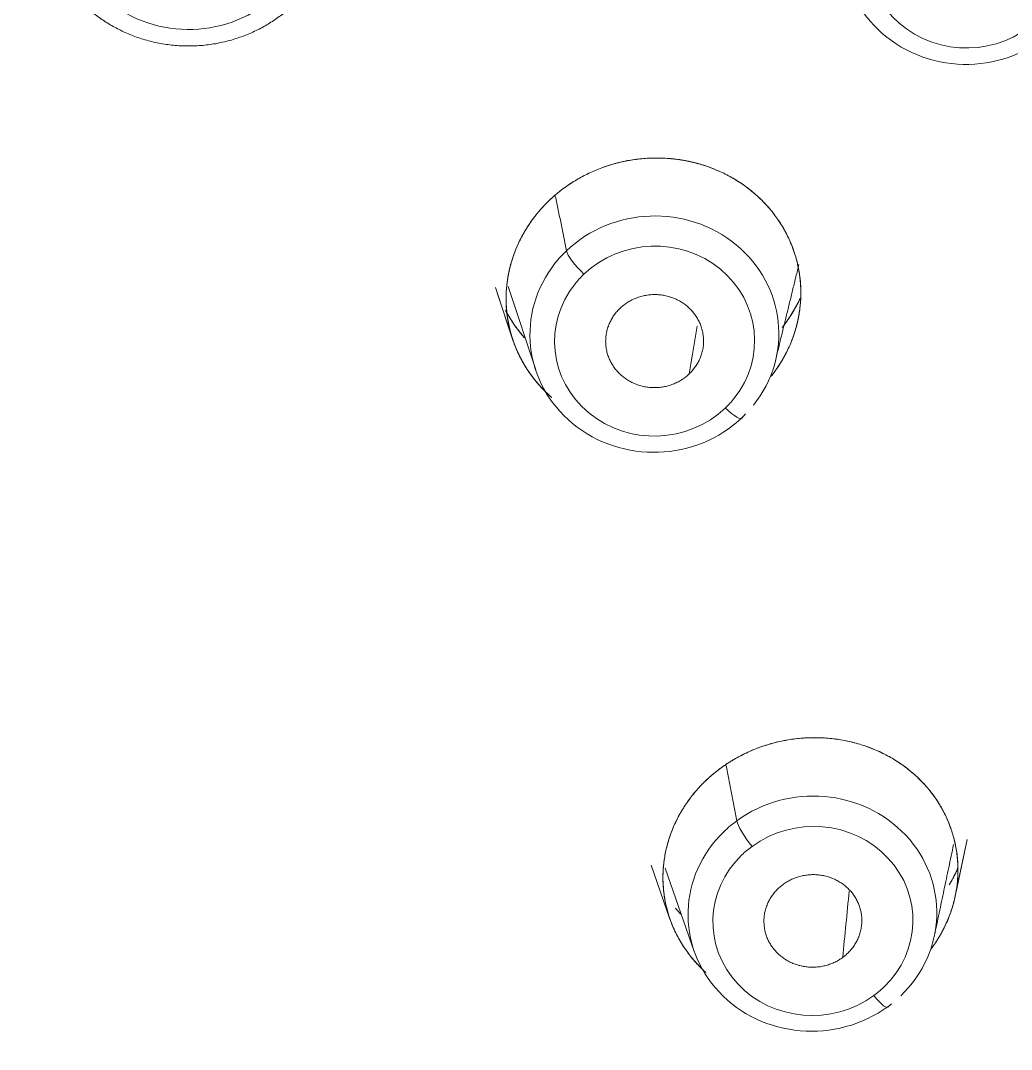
# Model space of a CAD drawing. Extents: x 5217 to 6345, y 0 to 827.
# Drawn here: x 5766.5 to 5778.64, y 468.16 to 480.77 of the extents above; entities that cross this region are included whole.
import ezdxf

# ---------------------------------------------------------------- set-up
doc = ezdxf.new("R2010")
doc.units = 0
doc.header["$LTSCALE"] = 30
doc.header["$MEASUREMENT"] = 0
doc.layers.add('1', color=7, linetype='CONTINUOUS')

msp = doc.modelspace()

# ---------------------------------------------------------------- linework, layer by layer
at = {"layer": '1', "color": 7, "linetype": 'Continuous', "lineweight": 18}
for p, q in [((5772.317, 477.5), (5772.535, 476.841)), ((5772.472, 477.51), (5772.809, 476.489)), ((5772.339, 477.435), (5772.526, 476.867)), ((5777.949, 470.044), (5778.094, 470.736)), ((5777.96, 470.095), (5778.094, 470.736)), ((5774.223, 470.423), (5774.454, 469.762)), ((5774.223, 470.423), (5774.454, 469.762)), ((5774.395, 470.386), (5774.752, 469.366))]:
    msp.add_line(p, q, dxfattribs=at)
for centre, major_axis, ratio, start_param, end_param in [((5757.244, 496.519), (-59.628, 0), 0.953717, 1.612136, 3.141593), ((5757.244, 496.519), (-59.628, 0), 0.953717, 1.612136, 3.132683), ((5778.088, 481.681), (-1.522, -0.074), 0.950948, 5.848546, 8.85463), ((5774.263, 476.927), (-1.523, -0.06), 0.949861, 2.454126, 5.46021), ((5774.263, 476.927), (-1.523, -0.06), 0.949861, 5.595719, 8.601803), ((5776.199, 469.828), (1.521, 0.099), 0.94481, 5.440821, 8.446864), ((5776.199, 469.828), (-1.521, -0.099), 0.94481, 5.440821, 8.446864)]:
    msp.add_ellipse(centre, major_axis=major_axis, ratio=ratio, start_param=start_param, end_param=end_param, dxfattribs=at)
at = {"layer": '1', "color": 7, "linetype": 'Continuous', "lineweight": 13}
for centre, major_axis, ratio, start_param, end_param in [((5768.558, 482.114), (-1.525, 0), 0.953717, 5.633913, 8.63938), ((5778.092, 481.597), (-1.223, -0.06), 0.950948, 5.848546, 8.85463), ((5774.266, 476.842), (-1.224, -0.048), 0.949861, 2.454126, 5.46021), ((5774.263, 476.927), (-1.523, -0.06), 0.949861, 5.46021, 5.595719), ((5773.397, 477.755), (0.207, -0.217), 0.212631, 3.464725, 4.949205), ((5774.266, 476.842), (-1.224, -0.048), 0.949861, 5.46021, 5.595719), ((5774.266, 476.842), (-1.224, -0.048), 0.949861, 5.595719, 8.601802), ((5774.266, 476.842), (-1.224, -0.048), 0.949861, 2.318617, 2.454126), ((5775.128, 476.116), (0.207, -0.217), 0.212631, 4.949205, 6.433684), ((5776.205, 469.738), (-1.223, -0.079), 0.94481, 2.299228, 5.305272), ((5776.199, 469.828), (-1.521, -0.099), 0.94481, 5.305272, 5.440821), ((5775.453, 470.75), (-0.177, 0.242), 0.183058, 0.368128, 1.850816), ((5776.205, 469.738), (-1.223, -0.079), 0.94481, 5.305272, 5.440821), ((5776.205, 469.738), (-1.223, -0.079), 0.94481, 5.440821, 8.446864), ((5776.205, 469.738), (-1.223, -0.079), 0.94481, 2.163679, 2.299228), ((5776.944, 468.923), (-0.177, 0.242), 0.183058, 1.850816, 3.333505)]:
    msp.add_ellipse(centre, major_axis=major_axis, ratio=ratio, start_param=start_param, end_param=end_param, dxfattribs=at)
at = {"layer": '1', "color": 7, "linetype": 'Continuous', "lineweight": 18}
for points, knots in [([(5759.712, 439.668), (5760.292, 439.691), (5761.968, 439.78), (5764.735, 440.04), (5767.995, 440.52), (5771.222, 441.172), (5774.407, 441.992), (5777.54, 442.979), (5780.611, 444.129), (5783.61, 445.439), (5786.529, 446.905), (5789.359, 448.523), (5792.092, 450.287), (5794.718, 452.192), (5797.229, 454.232), (5799.619, 456.402), (5801.88, 458.694), (5804.005, 461.101), (5805.987, 463.617), (5807.821, 466.233), (5809.501, 468.942), (5811.021, 471.735), (5812.378, 474.604), (5813.566, 477.54), (5814.583, 480.534), (5815.426, 483.576), (5816.091, 486.659), (5816.577, 489.772), (5816.882, 492.905), (5817.005, 496.05), (5816.947, 499.196), (5816.706, 502.335), (5816.285, 505.456), (5815.684, 508.55), (5814.904, 511.608), (5813.949, 514.62), (5812.822, 517.578), (5811.525, 520.471), (5810.063, 523.292), (5808.44, 526.031), (5806.66, 528.681), (5804.731, 531.234), (5802.657, 533.681), (5800.444, 536.015), (5798.1, 538.229), (5795.631, 540.316), (5793.045, 542.27), (5790.35, 544.085), (5787.555, 545.755), (5784.667, 547.276), (5781.695, 548.643), (5778.649, 549.85), (5775.538, 550.896), (5772.371, 551.776), (5769.157, 552.489), (5765.908, 553.031), (5762.632, 553.401), (5759.34, 553.598), (5756.041, 553.622), (5752.746, 553.471), (5749.464, 553.148), (5746.207, 552.652), (5742.982, 551.986), (5739.802, 551.151), (5736.674, 550.149), (5733.609, 548.985), (5730.617, 547.661), (5727.705, 546.181), (5724.883, 544.551), (5722.16, 542.774), (5719.544, 540.857), (5717.043, 538.805), (5714.664, 536.624), (5712.415, 534.322), (5710.302, 531.904), (5708.333, 529.379), (5706.512, 526.755), (5704.847, 524.038), (5703.34, 521.238), (5701.998, 518.363), (5700.825, 515.422), (5699.823, 512.423), (5698.996, 509.377), (5698.347, 506.291), (5697.877, 503.176), (5697.588, 500.041), (5697.48, 496.896), (5697.555, 493.75), (5697.811, 490.612), (5698.249, 487.493), (5698.866, 484.402), (5699.661, 481.348), (5700.631, 478.34), (5701.774, 475.388), (5703.085, 472.5), (5704.562, 469.686), (5706.199, 466.954), (5707.991, 464.313), (5709.934, 461.769), (5712.021, 459.332), (5714.245, 457.008), (5716.601, 454.805), (5719.08, 452.73), (5721.676, 450.788), (5724.38, 448.985), (5727.184, 447.328), (5730.08, 445.82), (5733.058, 444.468), (5736.111, 443.274), (5739.227, 442.243), (5742.399, 441.377), (5745.616, 440.68), (5748.868, 440.153), (5751.926, 439.822), (5753.898, 439.702), (5754.776, 439.668)], [0, 0, 0, 0, 0.004702, 0.013606, 0.022511, 0.031416, 0.040321, 0.049226, 0.058131, 0.067035, 0.07594, 0.084844, 0.093748, 0.102652, 0.111556, 0.120459, 0.129362, 0.138265, 0.147168, 0.15607, 0.164972, 0.173874, 0.182775, 0.191676, 0.200577, 0.209478, 0.218378, 0.227279, 0.236179, 0.245079, 0.253978, 0.262878, 0.271778, 0.280678, 0.289578, 0.298478, 0.307379, 0.316279, 0.32518, 0.334081, 0.342982, 0.351884, 0.360785, 0.369687, 0.37859, 0.387493, 0.396396, 0.405299, 0.414202, 0.423106, 0.43201, 0.440914, 0.449818, 0.458723, 0.467628, 0.476532, 0.485437, 0.494342, 0.503247, 0.512152, 0.521057, 0.529962, 0.538867, 0.547772, 0.556677, 0.565582, 0.574486, 0.583391, 0.592295, 0.601199, 0.610103, 0.619007, 0.62791, 0.636813, 0.645716, 0.654619, 0.663521, 0.672423, 0.681325, 0.690226, 0.699127, 0.708028, 0.716929, 0.725829, 0.734729, 0.743629, 0.752529, 0.761429, 0.770329, 0.779229, 0.788129, 0.797029, 0.805929, 0.814829, 0.82373, 0.832631, 0.841532, 0.850433, 0.859334, 0.868236, 0.877138, 0.886041, 0.894944, 0.903847, 0.91275, 0.921653, 0.930557, 0.939461, 0.948365, 0.95727, 0.966174, 0.975079, 0.983983, 0.992888, 1, 1, 1, 1]), ([(5793.07, 451.033), (5793.622, 451.416), (5795.04, 452.443), (5797.228, 454.234), (5799.62, 456.401), (5801.88, 458.694), (5804.005, 461.101), (5805.987, 463.617), (5807.821, 466.233), (5809.501, 468.942), (5811.021, 471.735), (5812.378, 474.604), (5813.566, 477.54), (5814.583, 480.534), (5815.426, 483.576), (5816.091, 486.659), (5816.577, 489.772), (5816.882, 492.905), (5817.005, 496.05), (5816.947, 499.196), (5816.706, 502.335), (5816.285, 505.456), (5815.684, 508.55), (5814.904, 511.608), (5813.949, 514.62), (5812.822, 517.578), (5811.525, 520.471), (5810.063, 523.292), (5808.44, 526.031), (5806.66, 528.681), (5804.731, 531.234), (5802.657, 533.681), (5800.444, 536.015), (5798.1, 538.229), (5795.631, 540.316), (5793.045, 542.27), (5790.35, 544.085), (5787.555, 545.755), (5784.667, 547.276), (5781.695, 548.643), (5778.649, 549.85), (5775.538, 550.896), (5772.371, 551.776), (5769.157, 552.489), (5765.908, 553.031), (5762.632, 553.401), (5759.34, 553.598), (5756.041, 553.622), (5752.746, 553.471), (5749.464, 553.148), (5746.207, 552.652), (5742.982, 551.986), (5739.802, 551.151), (5736.674, 550.149), (5733.609, 548.985), (5730.617, 547.661), (5727.705, 546.181), (5724.883, 544.551), (5722.16, 542.774), (5719.544, 540.857), (5717.043, 538.805), (5714.664, 536.624), (5712.415, 534.322), (5710.302, 531.904), (5708.333, 529.379), (5706.512, 526.755), (5704.847, 524.038), (5703.34, 521.238), (5701.998, 518.363), (5700.825, 515.422), (5699.823, 512.423), (5698.996, 509.377), (5698.347, 506.291), (5697.877, 503.176), (5697.588, 500.041), (5697.48, 496.896), (5697.555, 493.75), (5697.811, 490.612), (5698.249, 487.493), (5698.866, 484.402), (5699.661, 481.348), (5700.631, 478.34), (5701.774, 475.388), (5703.085, 472.5), (5704.562, 469.686), (5706.199, 466.954), (5707.991, 464.313), (5709.934, 461.769), (5712.021, 459.332), (5714.246, 457.009), (5716.6, 454.804), (5719.085, 452.736), (5720.978, 451.284), (5722.066, 450.56), (5722.254, 450.437)], [0, 0, 0, 0, 0.006833, 0.017845, 0.028856, 0.039868, 0.050878, 0.061889, 0.072899, 0.083908, 0.094918, 0.105926, 0.116935, 0.127943, 0.138951, 0.149959, 0.160966, 0.171973, 0.18298, 0.193987, 0.204994, 0.216001, 0.227008, 0.238016, 0.249023, 0.26003, 0.271038, 0.282046, 0.293055, 0.304063, 0.315072, 0.326082, 0.337091, 0.348102, 0.359112, 0.370123, 0.381134, 0.392146, 0.403157, 0.414169, 0.425182, 0.436194, 0.447207, 0.45822, 0.469233, 0.480246, 0.491259, 0.502272, 0.513286, 0.524299, 0.535313, 0.546326, 0.557339, 0.568352, 0.579365, 0.590378, 0.601391, 0.612403, 0.623416, 0.634428, 0.645439, 0.656451, 0.667462, 0.678472, 0.689483, 0.700493, 0.711502, 0.722512, 0.73352, 0.744529, 0.755537, 0.766545, 0.777553, 0.78856, 0.799567, 0.810574, 0.821581, 0.832588, 0.843595, 0.854602, 0.865609, 0.876617, 0.887624, 0.898632, 0.90964, 0.920649, 0.931657, 0.942666, 0.953676, 0.964686, 0.975696, 0.986706, 0.997717, 1, 1, 1, 1]), ([(5772.976, 478.565), (5772.981, 478.57), (5772.991, 478.58), (5773.007, 478.594), (5773.022, 478.608), (5773.038, 478.621), (5773.054, 478.635), (5773.069, 478.648), (5773.086, 478.661), (5773.102, 478.675), (5773.118, 478.687), (5773.135, 478.7), (5773.152, 478.713), (5773.168, 478.725), (5773.186, 478.737), (5773.203, 478.749), (5773.22, 478.761), (5773.256, 478.784), (5773.31, 478.818), (5773.384, 478.86), (5773.461, 478.899), (5773.566, 478.946), (5773.702, 478.996), (5773.871, 479.042), (5774.045, 479.072), (5774.222, 479.086), (5774.399, 479.084), (5774.574, 479.066), (5774.746, 479.033), (5774.914, 478.983), (5775.075, 478.918), (5775.229, 478.838), (5775.375, 478.744), (5775.51, 478.637), (5775.633, 478.516), (5775.742, 478.384), (5775.838, 478.241), (5775.916, 478.091), (5775.978, 477.934), (5776.023, 477.773), (5776.05, 477.608), (5776.06, 477.441), (5776.052, 477.275), (5776.027, 477.109), (5775.984, 476.947), (5775.934, 476.815), (5775.886, 476.713), (5775.847, 476.637), (5775.803, 476.564), (5775.764, 476.506), (5775.732, 476.461), (5775.712, 476.435), (5775.7, 476.419), (5775.695, 476.413)], [0, 0, 0, 0, 0.00392, 0.007836, 0.011749, 0.015661, 0.01957, 0.023479, 0.027387, 0.031296, 0.035206, 0.039118, 0.043032, 0.04695, 0.050871, 0.054797, 0.058728, 0.062665, 0.078562, 0.094419, 0.110282, 0.126195, 0.158397, 0.190598, 0.223055, 0.25583, 0.288544, 0.32123, 0.35366, 0.386332, 0.418912, 0.451785, 0.484793, 0.517932, 0.551135, 0.584752, 0.618123, 0.651574, 0.684684, 0.717969, 0.750882, 0.783966, 0.816821, 0.849675, 0.882456, 0.91528, 0.931722, 0.948152, 0.964605, 0.981112, 0.988492, 0.995858, 1, 1, 1, 1]), ([(5775.695, 476.413), (5775.697, 476.415), (5775.703, 476.423), (5775.714, 476.437), (5775.727, 476.454), (5775.739, 476.471), (5775.765, 476.507), (5775.801, 476.561), (5775.845, 476.635), (5775.886, 476.712), (5775.933, 476.812), (5775.982, 476.941), (5776.025, 477.101), (5776.052, 477.269), (5776.06, 477.431), (5776.052, 477.59), (5776.028, 477.749), (5775.984, 477.919), (5775.918, 478.088), (5775.837, 478.243), (5775.762, 478.354), (5775.696, 478.439), (5775.643, 478.502), (5775.577, 478.571), (5775.512, 478.631), (5775.444, 478.689), (5775.335, 478.772), (5775.193, 478.86), (5775.035, 478.935), (5774.889, 478.991), (5774.732, 479.036), (5774.553, 479.07), (5774.383, 479.085), (5774.214, 479.086), (5774.041, 479.071), (5773.865, 479.04), (5773.698, 478.994), (5773.564, 478.945), (5773.461, 478.898), (5773.384, 478.86), (5773.309, 478.818), (5773.249, 478.78), (5773.202, 478.749), (5773.168, 478.724), (5773.134, 478.7), (5773.101, 478.674), (5773.069, 478.648), (5773.037, 478.621), (5773.006, 478.593), (5772.986, 478.575), (5772.976, 478.565)], [0, 0, 0, 0, 0.001534, 0.005647, 0.009768, 0.013895, 0.01803, 0.034702, 0.051374, 0.068046, 0.08472, 0.115879, 0.148114, 0.181793, 0.21603, 0.244586, 0.275832, 0.311765, 0.348417, 0.382942, 0.415238, 0.426648, 0.446087, 0.463487, 0.482081, 0.497106, 0.515163, 0.560934, 0.592527, 0.613677, 0.649239, 0.684114, 0.715223, 0.744174, 0.777669, 0.810805, 0.84272, 0.873808, 0.889704, 0.905613, 0.921534, 0.937469, 0.94537, 0.953246, 0.961098, 0.968927, 0.976731, 0.984511, 0.992267, 1, 1, 1, 1]), ([(5775.695, 476.413), (5775.697, 476.415), (5775.703, 476.423), (5775.714, 476.437), (5775.727, 476.454), (5775.739, 476.471), (5775.765, 476.507), (5775.801, 476.561), (5775.845, 476.635), (5775.886, 476.712), (5775.933, 476.812), (5775.982, 476.941), (5776.025, 477.101), (5776.052, 477.269), (5776.06, 477.431), (5776.052, 477.59), (5776.028, 477.749), (5775.984, 477.919), (5775.918, 478.088), (5775.837, 478.243), (5775.762, 478.354), (5775.696, 478.439), (5775.643, 478.502), (5775.577, 478.571), (5775.512, 478.631), (5775.444, 478.689), (5775.335, 478.772), (5775.193, 478.86), (5775.035, 478.935), (5774.891, 478.99), (5774.739, 479.035), (5774.566, 479.067), (5774.401, 479.084), (5774.288, 479.085), (5774.169, 479.082), (5774.041, 479.071), (5773.865, 479.04), (5773.698, 478.994), (5773.564, 478.945), (5773.461, 478.898), (5773.384, 478.86), (5773.309, 478.818), (5773.249, 478.78), (5773.202, 478.749), (5773.168, 478.724), (5773.134, 478.7), (5773.101, 478.674), (5773.069, 478.648), (5773.037, 478.621), (5773.006, 478.593), (5772.986, 478.575), (5772.976, 478.565)], [0, 0, 0, 0, 0.001534, 0.005647, 0.009767, 0.013895, 0.01803, 0.034701, 0.051373, 0.068046, 0.084719, 0.115879, 0.148113, 0.181792, 0.216029, 0.244585, 0.27583, 0.311763, 0.348415, 0.38294, 0.415236, 0.426645, 0.446085, 0.463484, 0.482079, 0.497103, 0.51516, 0.560931, 0.592524, 0.613673, 0.647907, 0.681536, 0.711669, 0.739878, 0.744175, 0.77767, 0.810806, 0.842721, 0.873809, 0.889705, 0.905613, 0.921535, 0.93747, 0.94537, 0.953246, 0.961099, 0.968927, 0.976731, 0.984511, 0.992267, 1, 1, 1, 1]), ([(5772.976, 478.565), (5772.981, 478.57), (5772.991, 478.58), (5773.007, 478.594), (5773.022, 478.608), (5773.038, 478.621), (5773.054, 478.635), (5773.069, 478.648), (5773.086, 478.661), (5773.102, 478.675), (5773.118, 478.687), (5773.135, 478.7), (5773.152, 478.713), (5773.168, 478.725), (5773.186, 478.737), (5773.203, 478.749), (5773.22, 478.761), (5773.256, 478.784), (5773.31, 478.818), (5773.384, 478.86), (5773.461, 478.899), (5773.566, 478.946), (5773.702, 478.996), (5773.871, 479.042), (5774.045, 479.072), (5774.222, 479.086), (5774.399, 479.084), (5774.574, 479.066), (5774.746, 479.033), (5774.914, 478.983), (5775.075, 478.918), (5775.229, 478.838), (5775.375, 478.744), (5775.51, 478.637), (5775.633, 478.516), (5775.742, 478.384), (5775.838, 478.241), (5775.916, 478.091), (5775.978, 477.934), (5776.023, 477.773), (5776.05, 477.608), (5776.06, 477.441), (5776.052, 477.275), (5776.027, 477.109), (5775.984, 476.947), (5775.934, 476.815), (5775.886, 476.713), (5775.847, 476.637), (5775.803, 476.564), (5775.764, 476.506), (5775.732, 476.461), (5775.712, 476.435), (5775.7, 476.419), (5775.695, 476.413)], [0, 0, 0, 0, 0.00392, 0.007836, 0.011749, 0.015661, 0.01957, 0.023479, 0.027387, 0.031296, 0.035206, 0.039118, 0.043032, 0.04695, 0.050871, 0.054797, 0.058728, 0.062665, 0.078562, 0.094419, 0.110282, 0.126195, 0.158397, 0.190598, 0.223055, 0.25583, 0.288544, 0.32123, 0.35366, 0.386332, 0.418912, 0.451785, 0.484793, 0.517932, 0.551135, 0.584752, 0.618123, 0.651574, 0.684684, 0.717969, 0.750882, 0.783966, 0.816821, 0.849675, 0.882456, 0.91528, 0.931722, 0.948152, 0.964605, 0.981112, 0.988492, 0.995858, 1, 1, 1, 1]), ([(5772.976, 478.565), (5772.971, 478.561), (5772.961, 478.551), (5772.947, 478.536), (5772.932, 478.522), (5772.918, 478.507), (5772.903, 478.492), (5772.889, 478.476), (5772.875, 478.461), (5772.861, 478.445), (5772.848, 478.429), (5772.834, 478.413), (5772.821, 478.397), (5772.808, 478.381), (5772.795, 478.364), (5772.782, 478.347), (5772.77, 478.331), (5772.745, 478.296), (5772.71, 478.244), (5772.666, 478.172), (5772.626, 478.099), (5772.579, 478.002), (5772.531, 477.879), (5772.487, 477.726), (5772.457, 477.567), (5772.445, 477.41), (5772.448, 477.257), (5772.465, 477.104), (5772.5, 476.945), (5772.55, 476.793), (5772.617, 476.641), (5772.705, 476.489), (5772.811, 476.347), (5772.901, 476.249), (5772.961, 476.191), (5772.99, 476.165), (5773.005, 476.152), (5773.006, 476.151)], [0, 0, 0, 0, 0.007364, 0.01474, 0.022128, 0.029528, 0.036941, 0.044365, 0.051801, 0.05925, 0.066711, 0.074183, 0.081668, 0.089165, 0.096675, 0.104196, 0.11173, 0.119275, 0.149683, 0.180074, 0.21045, 0.240811, 0.297351, 0.355414, 0.415643, 0.476594, 0.529524, 0.585902, 0.648276, 0.711871, 0.763241, 0.833084, 0.906817, 0.957577, 0.978636, 0.998067, 1, 1, 1, 1]), ([(5772.994, 476.161), (5772.969, 476.184), (5772.903, 476.246), (5772.804, 476.355), (5772.705, 476.491), (5772.621, 476.634), (5772.554, 476.782), (5772.503, 476.934), (5772.468, 477.089), (5772.448, 477.246), (5772.445, 477.403), (5772.457, 477.561), (5772.485, 477.718), (5772.529, 477.873), (5772.578, 477.999), (5772.625, 478.098), (5772.665, 478.17), (5772.708, 478.241), (5772.746, 478.297), (5772.777, 478.34), (5772.799, 478.37), (5772.823, 478.399), (5772.847, 478.428), (5772.871, 478.457), (5772.897, 478.485), (5772.923, 478.512), (5772.949, 478.539), (5772.967, 478.557), (5772.976, 478.565)], [0, 0, 0, 0, 0.036829, 0.099484, 0.162053, 0.223302, 0.283976, 0.343565, 0.40292, 0.461939, 0.520632, 0.579673, 0.638589, 0.698223, 0.757788, 0.787937, 0.818009, 0.848088, 0.878259, 0.891839, 0.905387, 0.918911, 0.932419, 0.94592, 0.959421, 0.972929, 0.986453, 1, 1, 1, 1]), ([(5772.994, 476.161), (5772.969, 476.184), (5772.903, 476.246), (5772.804, 476.355), (5772.705, 476.491), (5772.621, 476.634), (5772.554, 476.782), (5772.503, 476.934), (5772.468, 477.089), (5772.448, 477.246), (5772.445, 477.403), (5772.457, 477.561), (5772.485, 477.718), (5772.529, 477.873), (5772.578, 477.999), (5772.625, 478.098), (5772.665, 478.17), (5772.708, 478.241), (5772.746, 478.297), (5772.777, 478.34), (5772.799, 478.37), (5772.823, 478.399), (5772.847, 478.428), (5772.871, 478.457), (5772.897, 478.485), (5772.923, 478.512), (5772.949, 478.539), (5772.967, 478.557), (5772.976, 478.565)], [0, 0, 0, 0, 0.036829, 0.099484, 0.162053, 0.223302, 0.283976, 0.343565, 0.40292, 0.461939, 0.520632, 0.579673, 0.638589, 0.698223, 0.757788, 0.787937, 0.818009, 0.848088, 0.878259, 0.891839, 0.905387, 0.918911, 0.932419, 0.94592, 0.959421, 0.972929, 0.986453, 1, 1, 1, 1]), ([(5772.976, 478.565), (5772.971, 478.561), (5772.961, 478.551), (5772.947, 478.536), (5772.932, 478.522), (5772.918, 478.507), (5772.903, 478.492), (5772.889, 478.476), (5772.875, 478.461), (5772.861, 478.445), (5772.848, 478.429), (5772.834, 478.413), (5772.821, 478.397), (5772.808, 478.381), (5772.795, 478.364), (5772.782, 478.347), (5772.77, 478.331), (5772.745, 478.296), (5772.71, 478.244), (5772.666, 478.172), (5772.626, 478.099), (5772.579, 478.002), (5772.531, 477.879), (5772.487, 477.726), (5772.457, 477.567), (5772.448, 477.446), (5772.446, 477.333), (5772.45, 477.225), (5772.47, 477.077), (5772.506, 476.923), (5772.558, 476.771), (5772.627, 476.623), (5772.715, 476.474), (5772.815, 476.342), (5772.902, 476.248), (5772.961, 476.191), (5772.99, 476.165), (5773.005, 476.152), (5773.006, 476.151)], [0, 0, 0, 0, 0.007364, 0.014739, 0.022127, 0.029527, 0.036939, 0.044363, 0.051799, 0.059247, 0.066708, 0.07418, 0.081665, 0.089162, 0.096671, 0.104192, 0.111725, 0.119271, 0.149677, 0.180067, 0.210441, 0.240801, 0.297339, 0.355399, 0.415626, 0.476575, 0.489191, 0.541564, 0.596986, 0.656692, 0.717195, 0.775618, 0.838362, 0.908715, 0.957557, 0.978615, 0.998045, 1, 1, 1, 1]), ([(5775.829, 477.008), (5775.829, 477.008), (5775.833, 477.014), (5775.843, 477.026), (5775.856, 477.043), (5775.869, 477.061), (5775.882, 477.079), (5775.909, 477.118), (5775.949, 477.178), (5775.998, 477.263), (5776.033, 477.331), (5776.052, 477.37), (5776.056, 477.38)], [0, 0, 0, 0, 0.000693, 0.050633, 0.100605, 0.150613, 0.200662, 0.250758, 0.474802, 0.69842, 0.922087, 1, 1, 1, 1]), ([(5775.829, 477.008), (5775.829, 477.008), (5775.833, 477.014), (5775.843, 477.026), (5775.856, 477.043), (5775.869, 477.061), (5775.882, 477.079), (5775.909, 477.118), (5775.949, 477.178), (5775.998, 477.263), (5776.033, 477.331), (5776.052, 477.37), (5776.056, 477.38)], [0, 0, 0, 0, 0.000693, 0.050633, 0.100605, 0.150613, 0.200662, 0.250758, 0.474802, 0.69842, 0.922087, 1, 1, 1, 1]), ([(5776.056, 477.38), (5776.051, 477.37), (5776.033, 477.33), (5775.997, 477.261), (5775.947, 477.175), (5775.902, 477.108), (5775.866, 477.057), (5775.845, 477.029), (5775.833, 477.013), (5775.83, 477.009)], [0, 0, 0, 0, 0.080092, 0.307128, 0.534362, 0.761794, 0.861948, 0.961793, 1, 1, 1, 1]), ([(5772.435, 477.226), (5772.438, 477.22), (5772.47, 477.159), (5772.539, 477.048), (5772.621, 476.942), (5772.667, 476.888), (5772.673, 476.881)], [0, 0, 0, 0, 0.049849, 0.492656, 0.937367, 1, 1, 1, 1]), ([(5772.435, 477.226), (5772.438, 477.22), (5772.47, 477.159), (5772.539, 477.048), (5772.621, 476.942), (5772.667, 476.888), (5772.673, 476.881)], [0, 0, 0, 0, 0.049849, 0.492656, 0.937367, 1, 1, 1, 1]), ([(5776.008, 477.283), (5776.004, 477.276), (5775.985, 477.24), (5775.947, 477.175), (5775.902, 477.108), (5775.866, 477.057), (5775.845, 477.029), (5775.833, 477.013), (5775.83, 477.009)], [0, 0, 0, 0, 0.077279, 0.37989, 0.682765, 0.816141, 0.949107, 1, 1, 1, 1]), ([(5772.639, 476.922), (5772.589, 476.981), (5772.54, 477.049), (5772.496, 477.12), (5772.492, 477.126)], [0, 0, 0, 0, 0.91957, 1, 1, 1, 1]), ([(5772.639, 476.922), (5772.589, 476.981), (5772.54, 477.049), (5772.496, 477.12), (5772.492, 477.125)], [0, 0, 0, 0, 0.919645, 1, 1, 1, 1]), ([(5777.655, 469.398), (5777.668, 469.416), (5777.698, 469.458), (5777.755, 469.545), (5777.821, 469.666), (5777.886, 469.817), (5777.937, 469.979), (5777.968, 470.137), (5777.983, 470.293), (5777.983, 470.452), (5777.964, 470.623), (5777.923, 470.796), (5777.865, 470.958), (5777.807, 471.078), (5777.753, 471.172), (5777.692, 471.266), (5777.607, 471.375), (5777.489, 471.499), (5777.351, 471.618), (5777.202, 471.718), (5777.047, 471.802), (5776.891, 471.869), (5776.718, 471.923), (5776.552, 471.959), (5776.407, 471.977), (5776.281, 471.984), (5776.106, 471.984), (5775.873, 471.959), (5775.658, 471.903), (5775.521, 471.854), (5775.453, 471.826), (5775.386, 471.796), (5775.33, 471.768), (5775.284, 471.743), (5775.248, 471.723), (5775.213, 471.702), (5775.178, 471.68), (5775.144, 471.658), (5775.11, 471.635), (5775.089, 471.62), (5775.078, 471.612)], [0, 0, 0, 0, 0.013662, 0.031242, 0.064099, 0.098087, 0.133592, 0.169692, 0.199755, 0.232682, 0.270557, 0.30922, 0.345614, 0.37965, 0.393765, 0.41394, 0.450156, 0.480167, 0.520087, 0.562535, 0.589375, 0.627087, 0.664096, 0.697086, 0.727803, 0.749663, 0.771416, 0.829924, 0.886272, 0.900631, 0.91498, 0.92932, 0.943652, 0.95178, 0.959882, 0.967958, 0.976008, 0.984031, 0.992029, 1, 1, 1, 1]), ([(5777.655, 469.398), (5777.668, 469.416), (5777.698, 469.458), (5777.755, 469.545), (5777.821, 469.666), (5777.886, 469.817), (5777.937, 469.979), (5777.968, 470.137), (5777.983, 470.293), (5777.983, 470.452), (5777.964, 470.623), (5777.923, 470.796), (5777.865, 470.958), (5777.807, 471.078), (5777.753, 471.172), (5777.692, 471.266), (5777.607, 471.375), (5777.489, 471.499), (5777.351, 471.618), (5777.202, 471.718), (5777.047, 471.802), (5776.891, 471.869), (5776.718, 471.923), (5776.552, 471.959), (5776.407, 471.977), (5776.281, 471.984), (5776.106, 471.984), (5775.873, 471.959), (5775.658, 471.903), (5775.521, 471.854), (5775.453, 471.826), (5775.386, 471.796), (5775.33, 471.768), (5775.284, 471.743), (5775.248, 471.723), (5775.213, 471.702), (5775.178, 471.68), (5775.144, 471.658), (5775.11, 471.635), (5775.089, 471.62), (5775.078, 471.612)], [0, 0, 0, 0, 0.013662, 0.031242, 0.064099, 0.098087, 0.133592, 0.169692, 0.199755, 0.232682, 0.270557, 0.30922, 0.345614, 0.37965, 0.393765, 0.41394, 0.450156, 0.480167, 0.520087, 0.562535, 0.589375, 0.627087, 0.664096, 0.697086, 0.727803, 0.749663, 0.771416, 0.829924, 0.886272, 0.900631, 0.91498, 0.92932, 0.943652, 0.95178, 0.959882, 0.967958, 0.976008, 0.984031, 0.992029, 1, 1, 1, 1]), ([(5775.078, 471.612), (5775.083, 471.616), (5775.095, 471.624), (5775.112, 471.636), (5775.13, 471.648), (5775.147, 471.66), (5775.165, 471.672), (5775.183, 471.683), (5775.2, 471.694), (5775.219, 471.705), (5775.237, 471.716), (5775.255, 471.727), (5775.274, 471.737), (5775.292, 471.748), (5775.311, 471.758), (5775.33, 471.768), (5775.349, 471.777), (5775.388, 471.796), (5775.447, 471.823), (5775.527, 471.856), (5775.609, 471.885), (5775.72, 471.919), (5775.863, 471.953), (5776.038, 471.977), (5776.215, 471.986), (5776.392, 471.979), (5776.568, 471.956), (5776.739, 471.917), (5776.905, 471.863), (5777.063, 471.794), (5777.213, 471.711), (5777.354, 471.614), (5777.483, 471.504), (5777.601, 471.382), (5777.704, 471.249), (5777.793, 471.107), (5777.866, 470.956), (5777.922, 470.8), (5777.96, 470.639), (5777.981, 470.476), (5777.984, 470.311), (5777.97, 470.147), (5777.938, 469.985), (5777.89, 469.826), (5777.824, 469.671), (5777.757, 469.548), (5777.698, 469.458), (5777.668, 469.416), (5777.655, 469.398)], [0, 0, 0, 0, 0.004178, 0.008353, 0.012525, 0.016694, 0.020863, 0.02503, 0.029197, 0.033365, 0.037534, 0.041705, 0.045879, 0.050056, 0.054238, 0.058424, 0.062616, 0.066814, 0.08374, 0.100624, 0.11751, 0.134446, 0.16869, 0.202925, 0.23742, 0.272255, 0.30701, 0.341687, 0.376075, 0.410677, 0.445184, 0.479965, 0.514892, 0.549892, 0.584953, 0.620381, 0.65557, 0.690805, 0.725725, 0.760775, 0.795484, 0.830327, 0.864971, 0.899592, 0.934167, 0.968769, 0.986109, 1, 1, 1, 1]), ([(5775.078, 471.612), (5775.083, 471.616), (5775.095, 471.624), (5775.112, 471.636), (5775.13, 471.648), (5775.147, 471.66), (5775.165, 471.672), (5775.183, 471.683), (5775.2, 471.694), (5775.219, 471.705), (5775.237, 471.716), (5775.255, 471.727), (5775.274, 471.737), (5775.292, 471.748), (5775.311, 471.758), (5775.33, 471.768), (5775.349, 471.777), (5775.388, 471.796), (5775.447, 471.823), (5775.527, 471.856), (5775.609, 471.885), (5775.72, 471.919), (5775.863, 471.953), (5776.038, 471.977), (5776.215, 471.986), (5776.392, 471.979), (5776.568, 471.956), (5776.739, 471.917), (5776.905, 471.863), (5777.063, 471.794), (5777.213, 471.711), (5777.354, 471.614), (5777.483, 471.504), (5777.601, 471.382), (5777.704, 471.249), (5777.793, 471.107), (5777.866, 470.956), (5777.922, 470.8), (5777.96, 470.639), (5777.981, 470.476), (5777.984, 470.311), (5777.97, 470.147), (5777.938, 469.985), (5777.89, 469.826), (5777.824, 469.671), (5777.757, 469.548), (5777.698, 469.458), (5777.668, 469.416), (5777.655, 469.398)], [0, 0, 0, 0, 0.004178, 0.008353, 0.012525, 0.016694, 0.020863, 0.02503, 0.029197, 0.033365, 0.037534, 0.041705, 0.045879, 0.050056, 0.054238, 0.058424, 0.062616, 0.066814, 0.08374, 0.100624, 0.11751, 0.134446, 0.16869, 0.202925, 0.23742, 0.272255, 0.30701, 0.341687, 0.376075, 0.410677, 0.445184, 0.479965, 0.514892, 0.549892, 0.584953, 0.620381, 0.65557, 0.690805, 0.725725, 0.760775, 0.795484, 0.830327, 0.864971, 0.899592, 0.934167, 0.968769, 0.986109, 1, 1, 1, 1]), ([(5774.846, 469.151), (5774.835, 469.162), (5774.784, 469.213), (5774.699, 469.31), (5774.603, 469.447), (5774.522, 469.592), (5774.458, 469.742), (5774.411, 469.896), (5774.381, 470.052), (5774.367, 470.209), (5774.369, 470.366), (5774.387, 470.523), (5774.421, 470.678), (5774.47, 470.831), (5774.535, 470.979), (5774.603, 471.098), (5774.663, 471.19), (5774.713, 471.258), (5774.765, 471.323), (5774.811, 471.374), (5774.848, 471.413), (5774.875, 471.44), (5774.902, 471.466), (5774.93, 471.492), (5774.958, 471.517), (5774.987, 471.541), (5775.017, 471.565), (5775.047, 471.589), (5775.067, 471.604), (5775.078, 471.612)], [0, 0, 0, 0, 0.016414, 0.076649, 0.136399, 0.196152, 0.254799, 0.312971, 0.370162, 0.427217, 0.483901, 0.540316, 0.597018, 0.653658, 0.710933, 0.768178, 0.797078, 0.825902, 0.854731, 0.883643, 0.896615, 0.909559, 0.922483, 0.935393, 0.948298, 0.961203, 0.974117, 0.987047, 1, 1, 1, 1]), ([(5774.846, 469.151), (5774.835, 469.162), (5774.784, 469.213), (5774.699, 469.31), (5774.603, 469.447), (5774.522, 469.592), (5774.458, 469.742), (5774.411, 469.896), (5774.381, 470.052), (5774.367, 470.209), (5774.369, 470.366), (5774.387, 470.523), (5774.421, 470.678), (5774.47, 470.831), (5774.535, 470.979), (5774.603, 471.098), (5774.663, 471.19), (5774.713, 471.258), (5774.765, 471.323), (5774.811, 471.374), (5774.848, 471.413), (5774.875, 471.44), (5774.902, 471.466), (5774.93, 471.492), (5774.958, 471.517), (5774.987, 471.541), (5775.017, 471.565), (5775.047, 471.589), (5775.067, 471.604), (5775.078, 471.612)], [0, 0, 0, 0, 0.016414, 0.076649, 0.136399, 0.196152, 0.254799, 0.312971, 0.370162, 0.427217, 0.483901, 0.540316, 0.597018, 0.653658, 0.710933, 0.768178, 0.797078, 0.825902, 0.854731, 0.883643, 0.896615, 0.909559, 0.922483, 0.935393, 0.948298, 0.961203, 0.974117, 0.987047, 1, 1, 1, 1]), ([(5775.078, 471.612), (5775.072, 471.608), (5775.061, 471.599), (5775.044, 471.587), (5775.028, 471.574), (5775.011, 471.561), (5774.995, 471.547), (5774.978, 471.534), (5774.962, 471.52), (5774.947, 471.506), (5774.931, 471.492), (5774.915, 471.478), (5774.9, 471.464), (5774.884, 471.449), (5774.869, 471.434), (5774.854, 471.419), (5774.84, 471.404), (5774.81, 471.373), (5774.767, 471.325), (5774.714, 471.259), (5774.664, 471.191), (5774.604, 471.101), (5774.538, 470.984), (5774.473, 470.838), (5774.422, 470.683), (5774.388, 470.53), (5774.37, 470.378), (5774.366, 470.225), (5774.379, 470.063), (5774.409, 469.908), (5774.455, 469.75), (5774.522, 469.59), (5774.594, 469.463), (5774.657, 469.371), (5774.694, 469.321), (5774.733, 469.273), (5774.774, 469.226), (5774.824, 469.172), (5774.869, 469.129), (5774.892, 469.107), (5774.896, 469.104)], [0, 0, 0, 0, 0.006922, 0.013856, 0.020801, 0.027757, 0.034725, 0.041704, 0.048695, 0.055697, 0.06271, 0.069735, 0.076772, 0.083819, 0.090879, 0.09795, 0.105032, 0.112126, 0.140714, 0.169286, 0.197842, 0.226385, 0.279737, 0.334529, 0.39138, 0.448905, 0.49882, 0.551994, 0.610892, 0.670911, 0.718588, 0.784986, 0.853573, 0.872204, 0.901692, 0.919158, 0.935788, 0.966953, 0.995131, 1, 1, 1, 1]), ([(5775.078, 471.612), (5775.072, 471.608), (5775.061, 471.599), (5775.044, 471.587), (5775.028, 471.574), (5775.011, 471.561), (5774.995, 471.547), (5774.978, 471.534), (5774.962, 471.52), (5774.947, 471.506), (5774.931, 471.492), (5774.915, 471.478), (5774.9, 471.464), (5774.884, 471.449), (5774.869, 471.434), (5774.854, 471.419), (5774.84, 471.404), (5774.81, 471.373), (5774.767, 471.325), (5774.714, 471.259), (5774.664, 471.191), (5774.604, 471.101), (5774.538, 470.984), (5774.473, 470.838), (5774.422, 470.683), (5774.388, 470.53), (5774.37, 470.378), (5774.366, 470.225), (5774.379, 470.063), (5774.409, 469.908), (5774.455, 469.75), (5774.522, 469.59), (5774.594, 469.463), (5774.657, 469.371), (5774.694, 469.321), (5774.733, 469.273), (5774.774, 469.226), (5774.824, 469.172), (5774.869, 469.129), (5774.892, 469.107), (5774.896, 469.104)], [0, 0, 0, 0, 0.006922, 0.013856, 0.020801, 0.027757, 0.034725, 0.041704, 0.048695, 0.055697, 0.06271, 0.069735, 0.076772, 0.083819, 0.090879, 0.09795, 0.105032, 0.112126, 0.140714, 0.169286, 0.197842, 0.226385, 0.279737, 0.334529, 0.39138, 0.448905, 0.49882, 0.551994, 0.610892, 0.670911, 0.718588, 0.784986, 0.853573, 0.872204, 0.901692, 0.919158, 0.935788, 0.966953, 0.995131, 1, 1, 1, 1]), ([(5777.983, 470.39), (5777.976, 470.374), (5777.944, 470.303), (5777.907, 470.233), (5777.875, 470.181)], [0, 0, 0, 0, 0.22936, 1, 1, 1, 1]), ([(5777.983, 470.39), (5777.976, 470.374), (5777.944, 470.303), (5777.907, 470.233), (5777.875, 470.181)], [0, 0, 0, 0, 0.22936, 1, 1, 1, 1]), ([(5777.875, 470.181), (5777.908, 470.236), (5777.945, 470.305), (5777.977, 470.376), (5777.983, 470.389)], [0, 0, 0, 0, 0.819037, 1, 1, 1, 1])]:
    msp.add_open_spline(points, degree=3, knots=knots, dxfattribs=at)
for points, weights in [([(5759.708, 439.699), (5816.872, 441.954), (5816.872, 496.519)], [0.983511683882, 0.715597051788, 1]), ([(5759.708, 439.699), (5816.365, 441.934), (5816.87, 496.013)], [0.983511683882, 0.717332143437, 0.996339416072])]:
    msp.add_rational_spline(points, weights, degree=2, dxfattribs=at)
for points, weights in [([(5769.847, 480.967), (5768.642, 479.817), (5767.358, 480.886), (5766.075, 481.954), (5767.105, 483.248)], [1, 0.730756588774, 1, 0.730756588774, 1]), ([(5773.842, 477.243), (5774.266, 477.648), (5774.69, 477.246), (5775.115, 476.845), (5774.69, 476.44)], [1, 0.707106781187, 1, 0.707106781187, 1]), ([(5774.69, 476.44), (5774.266, 476.036), (5773.842, 476.437), (5773.418, 476.839), (5773.842, 477.243)], [1, 0.707106781187, 1, 0.707106781187, 1]), ([(5775.84, 470.186), (5776.316, 470.534), (5776.681, 470.087), (5777.046, 469.639), (5776.57, 469.291)], [1, 0.707106781185, 1, 0.707106781185, 1]), ([(5776.57, 469.291), (5776.094, 468.943), (5775.729, 469.39), (5775.364, 469.837), (5775.84, 470.186)], [1, 0.707106781185, 1, 0.707106781185, 1])]:
    msp.add_rational_spline(points, weights, degree=2, knots=[0, 0, 0, 0.5, 0.5, 1, 1, 1], dxfattribs=at)
at = {"layer": '1', "color": 7, "linetype": 'Continuous', "lineweight": 13}
for points, degree in [([(5773.053, 478.615), (5773.186, 477.947)], 1), ([(5774.69, 476.44), (5774.723, 476.635), (5774.755, 476.829), (5774.788, 477.024)], 3), ([(5775.142, 471.643), (5775.272, 470.964)], 1), ([(5776.57, 469.291), (5776.597, 469.562), (5776.623, 469.832), (5776.65, 470.103)], 3)]:
    msp.add_open_spline(points, degree=degree, dxfattribs=at)
at = {"layer": '1', "color": 7, "linetype": 'Continuous', "lineweight": 18}
for points, degree in [([(5775.741, 476.582), (5776.034, 477.782)], 1), ([(5775.336, 475.899), (5775.381, 475.952)], 1), ([(5777.693, 469.555), (5777.928, 470.675)], 1), ([(5774.585, 469.821), (5774.564, 469.844), (5774.543, 469.868), (5774.523, 469.893)], 3), ([(5774.585, 469.821), (5774.564, 469.844), (5774.543, 469.868), (5774.523, 469.893)], 3), ([(5777.121, 468.681), (5777.17, 468.724)], 1)]:
    msp.add_open_spline(points, degree=degree, dxfattribs=at)

doc.saveas('drawing.dxf')
